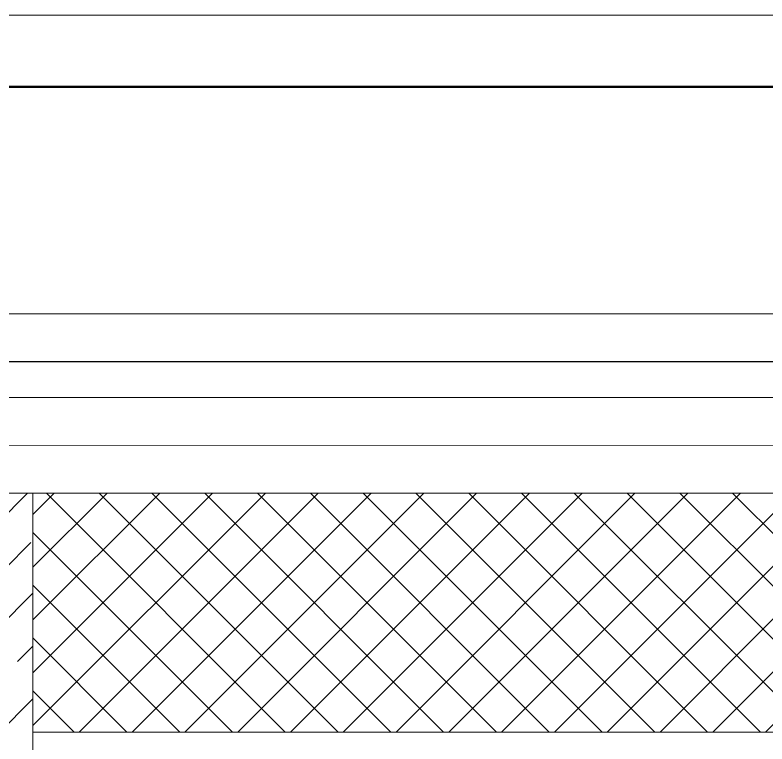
# Model space of a CAD drawing. Extents: x -1439 to 23780, y -1362 to 4476.
# Drawn here: x 1261 to 1324, y 3864 to 3925 of the extents above; entities that cross this region are included whole.
import ezdxf

# ---------------------------------------------------------------- set-up
doc = ezdxf.new("R2010")
doc.units = 0
doc.header["$MEASUREMENT"] = 0
doc.layers.get('0').update_dxf_attribs({"color": 9, "lineweight": 9})
for name, color, linetype, lineweight in [('Audi$0$00', 8, 'Continuous', 9), ('Audi$0$01', 8, 'Continuous', 9), ('Audi$0$06D', 8, 'Continuous', 9), ('Audi$0$09W', 8, 'Continuous', 9), ('Audi$0$10', 8, 'Continuous', 9), ('Audi$0$33', 8, 'Audi$0$BATTING', 9)]:
    doc.layers.add(name, color=color, linetype=linetype, lineweight=lineweight)
doc.linetypes.add('Audi$0$BATTING', pattern='A,0.0001,-0.1,[134,ltypeshp.shx,S=0.1,R=0,X=-0.1,Y=0],-0.2,[134,ltypeshp.shx,S=0.1,R=180,X=0.1,Y=0],-0.1', length=0.4001)

# ---------------------------------------------------------------- blocks, each defined once
blk = doc.blocks.new('Audi$0$p-kolon_80x80')
at = {"layer": 'Audi$0$09W'}
h = blk.add_hatch(dxfattribs=at)
h.set_pattern_fill('ANSI33', color=256, scale=25, style=0)
h.set_pattern_definition([(45, (-1222.5, -385), (-4.419417, 4.419417), []), (45, (-1218.0806, -385), (-4.419417, 4.419417), [3.125, -1.5625])])
h.paths.add_polyline_path([(-40, -40), (40, -40), (40, 40), (-40, 40)])
blk.add_lwpolyline([(-40, -40), (40, -40), (40, 40), (-40, 40)], close=True)
blk = doc.blocks.new('Audi$0$p-zemin kat')
at = {"layer": 'Audi$0$09W'}
h = blk.add_hatch(dxfattribs=at)
h.set_pattern_fill('ANSI37', color=256, scale=25, style=0)
h.paths.add_polyline_path([(1380, 3865), (1380, 3885), (1262.5, 3885), (1262.5, 3865)])
h.paths.add_polyline_path([(1630, 3865), (1630, 3885), (1505, 3885), (1505, 3865)])
h.paths.add_polyline_path([(1755, 3885), (1755, 3865), (1882.5, 3865), (1882.5, 3885)])
at = {"layer": 'Audi$0$00'}
blk.add_lwpolyline([(1380, 3865), (1262.5, 3865), (1262.5, 3885), (1380, 3885)], close=True, dxfattribs=at)
at = {"layer": 'Audi$0$06D'}
for points in [[(1154.5, 3765), (1122.5, 3765), (1122.5, 3925), (2262.5, 3925), (2262.5, 3765), (2262.5, 3765)], [(1147.5, 3765.573), (1147.499, 3900), (1381.593, 3900.002)], [(1154.5, 3760), (1154.5, 3893), (1379.668, 3893)]]:
    blk.add_lwpolyline(points, dxfattribs=at)
at = {"layer": 'Audi$0$10'}
for points, const_width in [([(1128.5, 3765), (1128.5, 3919), (2256.6, 3919), (2256.6, 3765)], 0.2), ([(1151.5, 3765.573), (1151.499, 3896), (1386.448, 3895.999)], 0.1)]:
    blk.add_lwpolyline(points, dxfattribs=dict(at, const_width=const_width))
at = {"layer": 'Audi$0$33', "ltscale": 0.4}
blk.add_lwpolyline([(1379.968, 3888.99), (1158.37, 3889), (1158.505, 3760), (1158.505, 3760)], dxfattribs=at)
at = {"layer": 'Audi$0$01'}
blk.add_blockref('Audi$0$p-kolon_80x80', (1222.5, 3845), dxfattribs=at)

msp = doc.modelspace()

# ---------------------------------------------------------------- linework, layer by layer
msp.add_lwpolyline([(1122.5, 3925), (2262.5, 3925)])

# ---------------------------------------------------------------- block references
at = {"layer": 'Audi$0$10'}
msp.add_blockref('Audi$0$p-zemin kat', (0, 0), dxfattribs=at)

doc.saveas('drawing.dxf')
